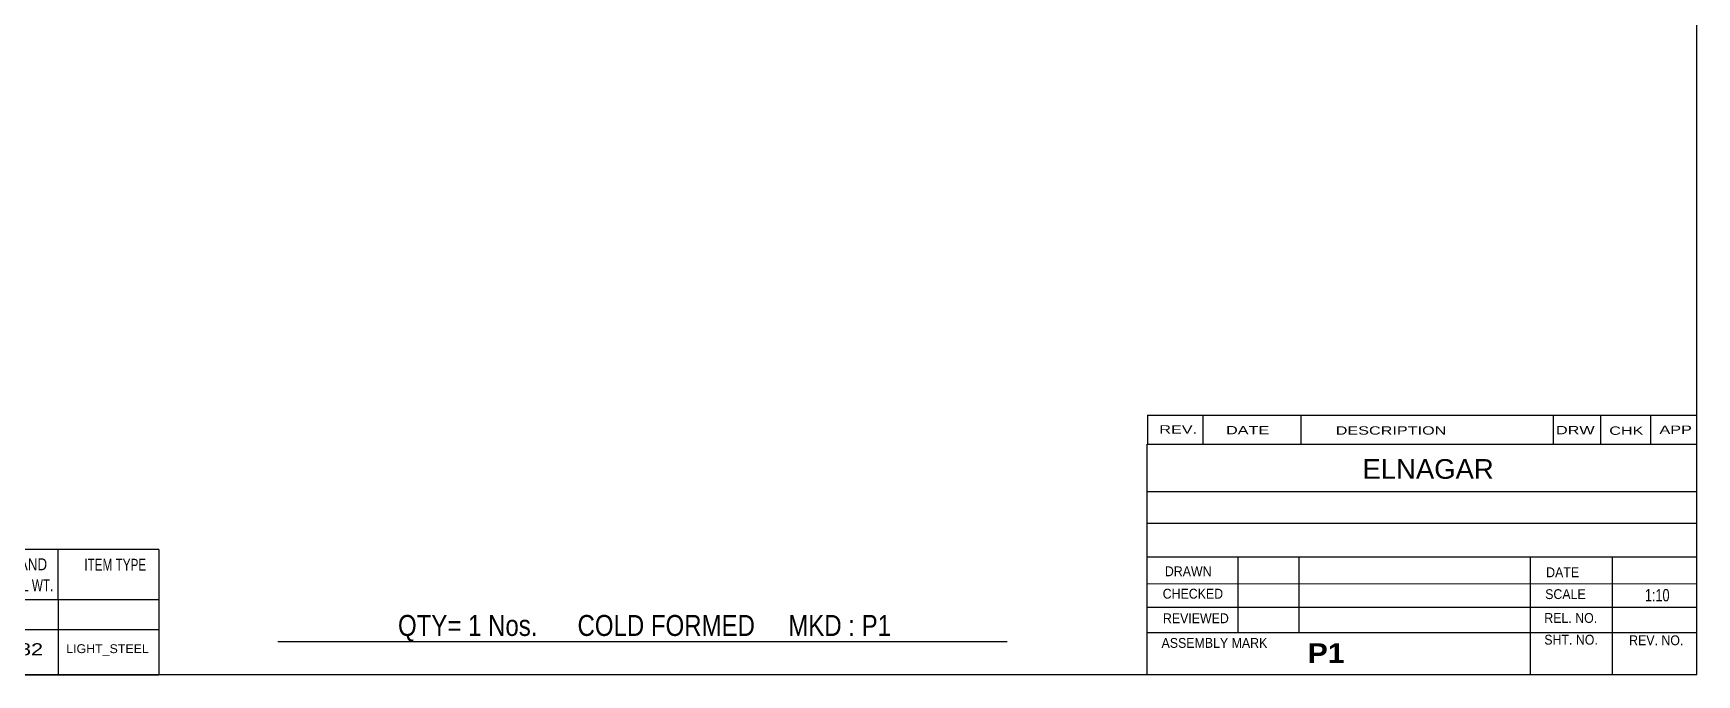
# Model space of a CAD drawing. Header units: millimetres. Extents: x -73 to 330, y -153 to 124.
# Drawn here: x 64.8 to 329.9, y -153.3 to -51 of the extents above; entities that cross this region are included whole.
import ezdxf

# ---------------------------------------------------------------- set-up
doc = ezdxf.new("R2010")
doc.units = ezdxf.units.MM
doc.styles.add('Arial', font='ARIAL.TTF', dxfattribs={"height": 0.2})
doc.styles.add('Arial Bold', font='ARIALBD.TTF', dxfattribs={"height": 0.2})
doc.styles.add('Arial Narrow', font='ARIALN.TTF', dxfattribs={"height": 0.2})

# ---------------------------------------------------------------- blocks, each defined once
blk = doc.blocks.new('Unknown-629081513-1920')
at = {"color": 5, "linetype": 'Continuous'}
for p, q in [((329.9, -153.25), (329.9, 123.75)), ((-70.1, -153.25), (329.9, -153.25))]:
    blk.add_line(p, q, dxfattribs=at)
blk = doc.blocks.new('CBS_BOM-629081513-1970')
at = {"color": 7, "linetype": 'Continuous'}
for p, q in [((-70.13, -141.28), (-70.13, -133.28)), ((-70.13, -133.28), (84.79, -133.28)), ((-58.13, -141.28), (-58.13, -133.28)), ((-45.94, -141.28), (-45.94, -133.28)), ((-15.78, -141.28), (-15.78, -133.28)), ((-5.1, -141.28), (-5.1, -133.28)), ((14.22, -141.28), (14.22, -133.28)), ((33.02, -141.28), (33.02, -133.28)), ((44.23, -141.28), (44.23, -133.28)), ((57.02, -141.28), (57.02, -133.28)), ((68.77, -141.28), (68.77, -133.28)), ((84.79, -133.29), (84.79, -141.27)), ((-70.13, -141.28), (84.79, -141.28)), ((-70.13, -146.08), (-70.13, -141.28)), ((-58.13, -146.08), (-58.13, -141.28)), ((-45.94, -146.08), (-45.94, -141.28)), ((-15.78, -146.08), (-15.78, -141.28)), ((-5.1, -146.08), (-5.1, -141.28)), ((14.22, -146.08), (14.22, -141.28)), ((21.48, -146.08), (21.48, -141.28)), ((33.02, -146.08), (33.02, -141.28)), ((44.23, -146.08), (44.23, -141.28)), ((57.02, -146.08), (57.02, -141.28)), ((68.79, -146.08), (68.79, -141.28)), ((84.79, -141.28), (84.79, -146.08)), ((-70.13, -153.28), (-70.13, -146.1)), ((-58.13, -146.08), (84.79, -146.08)), ((44.23, -153.28), (44.23, -146.1)), ((57.02, -153.28), (57.02, -146.1)), ((68.83, -153.28), (68.83, -146.1)), ((84.79, -146.08), (84.79, -153.28)), ((-70.13, -153.28), (84.79, -153.28))]:
    blk.add_line(p, q, dxfattribs=at)
at = {"color": 3, "linetype": 'Continuous', "style": 'Arial'}
for s, height, width, p in [('ASSEMBLY', 1.91, 0.7, (-69.45, -136.71)), ('ITEM', 1.91, 0.8, (-54.8, -136.71)), ('UNIT WT.', 1.91, 0.7, (22.91, -136.78)), ('WT./ITEM', 1.91, 0.7, (34.2, -136.78)), ('TOTAL WT.', 1.91, 0.7, (46.14, -136.78)), ('GRAND', 1.91, 0.8, (59.29, -136.62)), ('ITEM TYPE', 1.91, 0.7, (72.93, -136.7)), ('DESCRIPTION', 1.9102, 0.8, (-43.62, -138.21)), ('LENGTH', 1.91, 0.7, (-14.67, -138.21)), ('MATERIAL', 1.91, 0.8, (-0.65, -138.26)), ('QTY.', 1.91, 0.8, (15.74, -138.18)), ('MARK', 1.91, 0.8, (-67.13, -139.84)), ('NO.', 1.91, 0.8, (-53.95, -139.84)), ('IN Kgs', 1.91, 0.8, (23.49, -139.92)), ('IN Kgs', 1.91, 0.8, (35.24, -139.92)), ('IN Kgs', 1.91, 0.8, (47.03, -139.92)), ('TOTAL WT.', 1.91, 0.7, (58.03, -139.96))]:
    blk.add_text(s, height=height, dxfattribs=dict(at, width=width)).set_placement(p)
at = {"color": 7, "linetype": 'Continuous', "style": 'Arial'}
for s, height, width, p in [('1002', 1.91, 0.8, (-57.67, -144.93)), ('Z250-50-15-2.5', 1.9102, 0.9, (-45, -144.93)), ('9950', 1.91, 0.85, (-12.06, -144.65)), ('S355JR', 1.91, 0.8, (0.59, -144.62))]:
    blk.add_text(s, height=height, dxfattribs=dict(at, width=width)).set_placement(p)
for s, p in [('1', (17.31, -144.62)), ('0.00', (26.82, -144.81)), ('72.82', (37.04, -144.78)), ('72.82', (49.71, -144.81))]:
    blk.add_text(s, height=1.91, dxfattribs=at).set_placement(p)
at = {"color": 6, "linetype": 'Continuous', "style": 'Arial'}
for s, height, width, p in [('72.82', 1.91, 1.3, (48.62, -150.33)), ('72.82', 1.91, 1.3, (57.69, -150.17)), ('P1 x 1', 2.292, 2.05, (-68.41, -151.09)), ('TOTAL IN Kgs.', 1.9102, 1.2, (20.03, -150.48))]:
    blk.add_text(s, height=height, dxfattribs=dict(at, width=width)).set_placement(p)
blk.add_text('LIGHT_STEEL', height=1.4135, dxfattribs=at).set_placement((70.04, -149.83))
blk = doc.blocks.new('CBS_CALLOFF-629081513-1971')
at = {"color": 7, "linetype": 'Continuous'}
blk.add_line((103.78, -147.98), (220.01, -148), dxfattribs=at)
at = {"color": 3, "linetype": 'Continuous', "style": 'Arial Narrow'}
blk.add_text('QTY= 1 Nos.      COLD FORMED     MKD : P1', height=3.3405, dxfattribs=at).set_placement((122.92, -147.09))
blk = doc.blocks.new('CBS_NAME_BLOG-629081513-1972')
at = {"color": 7, "linetype": 'Continuous'}
for p, q in [((242.31, -116.5), (329.83, -116.5)), ((242.31, -153.21), (242.31, -116.5)), ((242.31, -124.04), (329.83, -124.04)), ((242.38, -129.09), (329.9, -129.09)), ((242.31, -134.46), (329.83, -134.46)), ((256.83, -146.57), (256.83, -134.47)), ((266.52, -146.54), (266.52, -134.47)), ((303.43, -153.21), (303.43, -134.48)), ((316.48, -153.21), (316.48, -134.47)), ((242.32, -138.76), (329.9, -138.74)), ((242.31, -142.51), (329.83, -142.51)), ((242.31, -146.55), (329.83, -146.55)), ((242.31, -153.25), (329.9, -153.25))]:
    blk.add_line(p, q, dxfattribs=at)
at = {"color": 3, "linetype": 'Continuous', "style": 'Arial'}
blk.add_text('ELNAGAR', height=3.133, dxfattribs=at).set_placement((276.63, -122.03))
at = {"color": 3, "linetype": 'Continuous'}
for s, height, style, width, p in [('DRAWN', 1.566, 'Arial', 0.9, (245.14, -137.57)), ('DATE', 1.566, 'Arial', 0.9, (305.9, -137.73)), ('CHECKED', 1.566, 'Arial', 0.9, (244.79, -141.14)), ('SCALE', 1.566, 'Arial', 0.9, (305.75, -141.21)), ('1:10', 1.957, 'Arial Narrow', 0.9, (321.64, -141.57)), ('REVIEWED', 1.566, 'Arial', 0.9, (244.83, -145.06)), ('REL. NO.', 1.566, 'Arial', 0.9, (305.61, -145.01)), ('ASSEMBLY MARK', 1.5663, 'Arial', 0.9, (244.61, -148.99)), ('P1', 3.131, 'Arial Bold', 1.1, (267.89, -151.39)), ('SHT. NO.', 1.566, 'Arial', 0.9, (305.61, -148.48)), ('REV. NO.', 1.566, 'Arial', 0.9, (319.13, -148.57))]:
    blk.add_text(s, height=height, dxfattribs=dict(at, style=style, width=width)).set_placement(p)
blk = doc.blocks.new('CBS_REVISION-629081513-1973')
at = {"color": 7, "linetype": 'Continuous'}
for p, q in [((242.39, -111.87), (329.89, -111.87)), ((242.39, -111.87), (242.39, -116.5)), ((251.19, -111.87), (251.19, -116.5)), ((266.78, -111.87), (266.78, -116.44)), ((307.04, -111.87), (307.04, -116.5)), ((314.58, -111.87), (314.58, -116.5)), ((322.53, -111.87), (322.53, -116.5)), ((242.39, -116.5), (329.89, -116.5))]:
    blk.add_line(p, q, dxfattribs=at)
at = {"color": 7, "style": 'Arial Narrow', "width": 1.7}
for s, height, p in [('REV.', 1.326, (244.25, -114.82)), ('DATE', 1.326, (254.88, -114.94)), ('DESCRIPTION', 1.3257, (272.36, -114.99)), ('DRW', 1.326, (307.47, -114.93)), ('CHK', 1.326, (315.96, -115.02)), ('APP', 1.326, (323.96, -114.87))]:
    blk.add_text(s, height=height, dxfattribs=at).set_placement(p)

msp = doc.modelspace()

# ---------------------------------------------------------------- block references
for name in ['Unknown-629081513-1920', 'CBS_REVISION-629081513-1973', 'CBS_NAME_BLOG-629081513-1972', 'CBS_BOM-629081513-1970', 'CBS_CALLOFF-629081513-1971']:
    msp.add_blockref(name, (0, 0))

doc.saveas('drawing.dxf')
